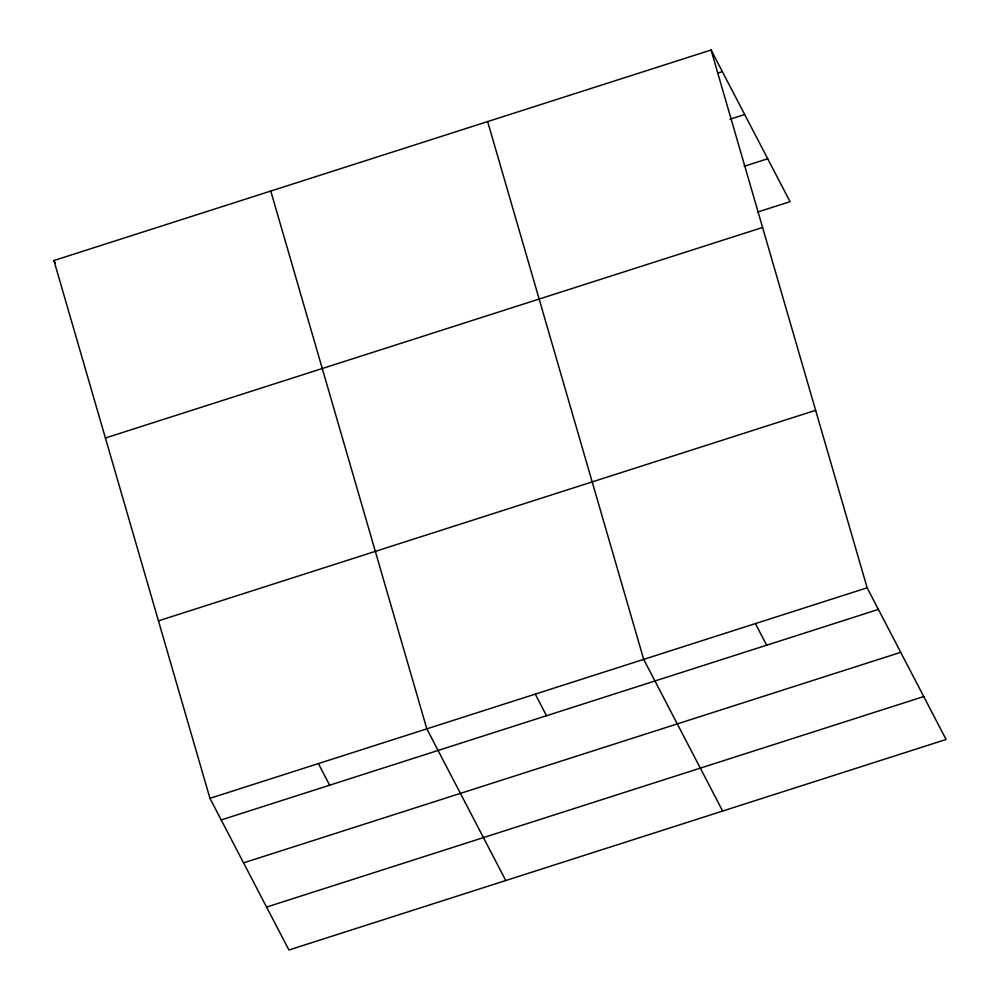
<?xml version="1.0" encoding="UTF-8"?>
<svg xmlns="http://www.w3.org/2000/svg" width="1000" height="1000" viewBox="0 0 1000 1000"><rect width="100%" height="100%" fill="white"/><g stroke="black" fill="none" stroke-linecap="round" stroke-linejoin="round"><path stroke-width="1.5" d="M711.087 50L867.138 587.8L946.087 739.475L288.913 950L209.95 798.325L53.913 260.525L711.087 50L790.05 201.675L757.7 212.037M717.925 73.025L722.337 71.612M729.987 119.237L744.688 114.537M744.188 166.287L767.7 158.75M105.4 438L762.588 227.475M158.463 620.85L815.638 410.325M209.95 798.325L867.138 587.8M221.2 819.938L878.388 609.412M243.55 862.862L900.725 652.325M266.562 907.075L923.75 696.55M755.413 623.587L766.663 645.2M722.65 811.05L643.688 659.375L487.65 121.575M535.262 694.112L546.512 715.725M505.775 880.525L426.825 728.85L270.775 191.05M318.387 763.587L329.637 785.2M53.913 260.525L55.312 263.225"/></g></svg>
